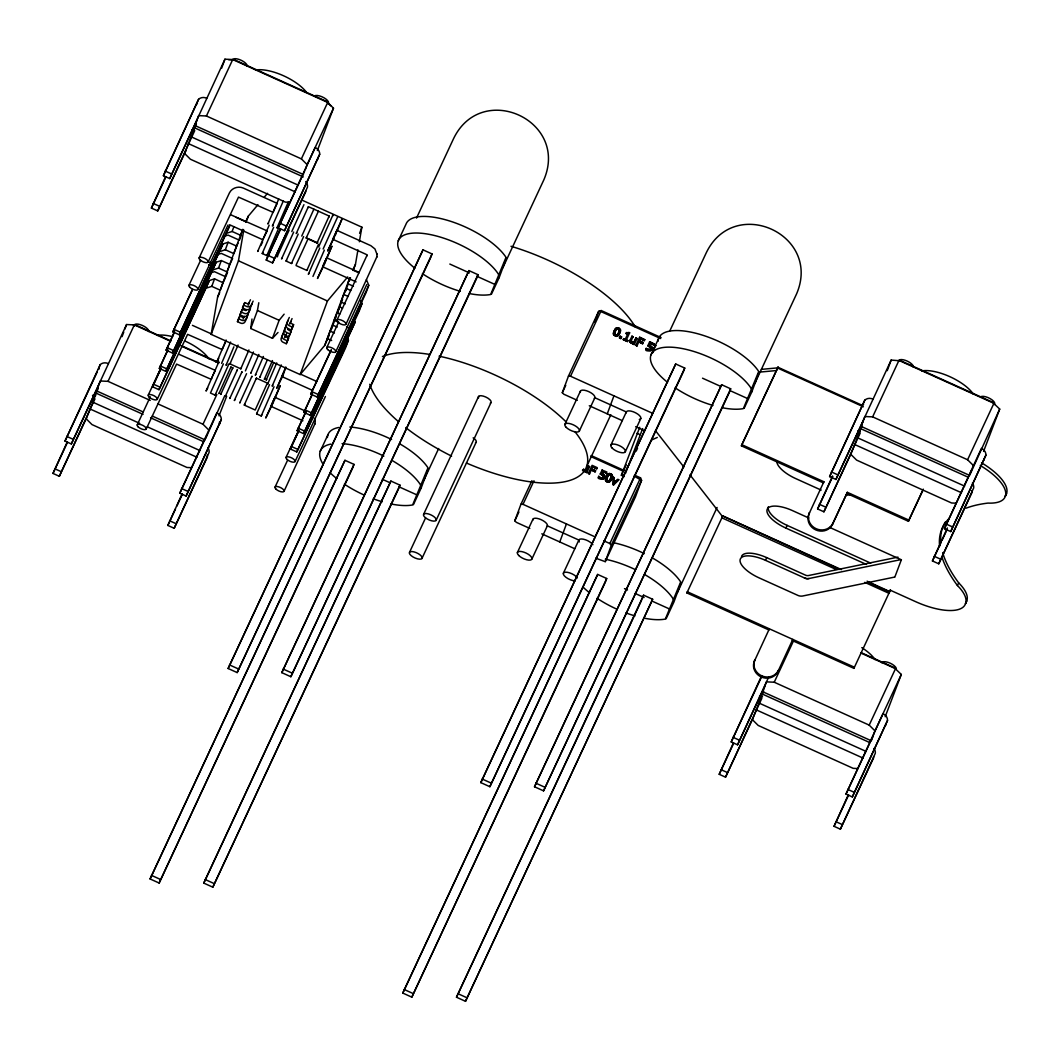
<?xml version="1.0" encoding="UTF-8"?>
<svg xmlns="http://www.w3.org/2000/svg" width="1060" height="1060" viewBox="0 0 1060 1060"><rect width="100%" height="100%" fill="white"/><g stroke="black" fill="none" stroke-linecap="round" stroke-linejoin="round"><path stroke-width="1.5" d="M284.067 491.257L315.058 423.496M315.098 421.337L314.409 418.302M345.984 324.267L376.989 256.507M377.016 254.347L374.962 248.968L370.881 245.695L336.908 230.351L332.853 239.321L366.283 254.427L367.144 255.698L367.158 254.97L336.934 320.186M315.058 424L315.098 420.886M376.976 257.01L377.016 253.897M618.947 479.849L613.687 484.857L612.72 484.42L613.13 477.225L614.297 477.755L613.872 483.294C613.753 480.312 620.895 479.438 617.755 479.517M619.292 330.68C619.994 327.209 615.277 328.507 615.383 331.303M611.209 476.576L610.865 474.748M614.707 333.092L615.025 334.973L617.185 334.801M606.611 479.001L606.943 480.882L609.089 480.697M278.011 332.456L272.46 338.312L250.756 328.507L251.988 319.034M583.49 469.739L583.649 468.931M631.137 340.83L631.508 342.155L633.88 342.393L635.947 337.968L636.967 338.644L635.947 337.968M603.339 476.669L603.418 475.821M603.458 476.139L603.193 477.066M650.84 348.568C650.76 345.375 644.944 343.996 650.893 348.223M613.409 333.45L613.872 331.581M620.392 331.369L620.55 329.686M605.512 478.378L605.353 480.061M612.296 477.265L612.468 475.582M652.827 351.257L653.013 350.277M329.143 335.357L324.691 345.454L300.165 374.577L211.165 334.377L217.605 297.091L242.621 229.636M211.165 334.377L238.46 260.786L243.773 229.98M358.956 272.844L353.272 270.273L355.431 264.457L357.949 249.869M359.353 241.76L361.871 227.171L301.53 199.916M250.756 328.507L257.434 310.5L258.799 302.736M629.773 341.28L630.17 340.022M629.945 340.591L629.878 342.168M619.133 331.263L619.385 329.541M611.037 477.172L611.289 475.436M614.866 332.522L614.601 334.258M606.545 479.173L608.069 475.662M613.528 332.654L614.283 330.587M620.126 332.257L620.458 331.184M605.445 478.55L605.777 477.477M612.031 478.166L612.362 477.093M652.947 350.449L653.278 349.376M778.013 367.158L741.841 444.683L823.885 481.743L823.461 482.909L741.404 445.849L778.027 367.158M366.8 284.464L335.795 351.721M230.841 214.822L267.067 230.868L266.736 231.782M273.162 212.371L273.851 210.609M230.855 367.74L231.08 366.707L218.916 393.618L219.526 392.809M232.657 368.549L232.882 367.515L220.732 394.426L221.328 393.631M237.188 370.602L237.413 369.569L225.25 396.48L225.859 395.671M241.402 367.979L240.805 368.787L248.928 349.946M241.706 372.643L242.024 371.662L229.768 398.52L230.378 397.712M251.657 377.135L251.975 376.154L239.719 403.012L240.328 402.204M308.142 207.694L308.473 206.713L329.17 216.054L328.945 217.088M244.25 405.052L256.401 378.142L267.358 383.097L255.195 410.008L244.343 405.106L244.847 404.257M292.07 262.668L291.46 263.476L303.624 236.565M256.175 379.175L256.401 378.142M307.44 269.611L306.844 270.419L318.49 244.37M332.827 215.829L333.092 214.584L318.623 246.953M302.908 420.754L270.936 406.311L274.99 397.341L304.472 410.657M356.107 281.88L322.677 266.776L326.732 257.805L359.154 272.447M326.758 257.832L322.717 266.802M336.947 230.378L335.795 233.187M604.359 477.596L604.677 476.748A2.345 2.16 20.3 0 0 604.65 475.622A2.637 2.425 20.3 0 0 603.736 474.324L601.868 473.409M651.86 349.495L652.178 348.647A2.345 2.16 20.3 0 0 652.152 347.521A2.637 2.425 20.3 0 0 651.237 346.223M86.443 418.143L59.334 476.284L53 473.423L67.177 442.073M98.447 385.787L71.338 443.941L65.005 441.079L100.21 364.627A7.142 6.585 20.3 0 1 108.332 363.62M185.99 150.493L157.728 210.927L151.394 208.078L165.572 176.715M196.842 120.429L169.732 178.583L163.399 175.721L198.604 99.269A7.142 6.585 20.3 0 1 206.727 98.275M100.21 364.627L98.474 369.317A7.142 6.585 20.3 0 1 99.004 368.867M163.399 175.721L198.604 99.269M59.334 476.284L94.976 398.891M71.338 443.941L126.564 324.546L134.342 324.903L170.527 341.24M157.728 210.927L194.722 130.618A7.34 6.771 20.3 0 0 191.688 129.969M169.732 178.583L224.958 59.188L232.736 59.545L327.699 102.436L333.489 108.199L317.377 150.48M97.997 388.755L86.218 418.819L91.995 424.583L186.957 467.473L191.635 467.685M143.299 411.995L96.566 390.888L100.236 380.99L108.027 381.348L150.228 400.415M196.391 123.397L184.612 153.461L190.389 159.225L285.352 202.115L290.029 202.327M303.491 174.555L194.96 125.544L198.631 115.633L206.422 115.991L301.385 158.881L307.161 164.644L305.293 169.693M122.072 336.643L123.755 332.111M124.881 329.077L126.564 324.546M221.593 68.264L224.958 59.188M206.594 288.042L211.761 286.359L220.294 290.215L223.077 282.728L214.544 278.873L209.376 280.555L158.974 389.683L152.534 386.767L161.054 367.966M213.378 269.743L218.545 268.061L227.078 271.916L229.861 264.417L221.328 260.561L216.16 262.257L165.757 371.371L159.318 368.469L167.838 349.667M220.162 251.445L225.329 249.762L233.876 253.618L236.645 246.119L228.112 242.263L222.944 243.959L172.541 353.073L166.102 350.171L174.622 331.369M179.326 334.774L229.728 225.648L179.326 334.774L172.886 331.873L192.416 289.459M158.974 389.683L209.376 280.555M165.757 371.371L216.16 262.257M172.541 353.073L222.944 243.959M202.593 289.128L203.507 286.664M211.761 286.359L214.544 278.873M218.545 268.061L221.328 260.561M225.329 249.762L228.112 242.263M226.946 233.147L232.113 231.464L233.783 226.959M242.873 229.318L240.66 235.32L232.113 231.464M227.555 272.181L225.833 276.819L214.478 271.678L211.523 272.645M241.123 235.585L239.401 240.209L228.046 235.081L223.62 236.526M246.728 220.453L248.345 216.094L257.938 204.699M246.98 317.682L245.138 321.617A3.471 3.206 20.3 0 1 240.62 323.101L237.453 321.67L239.679 316.291L243.535 317.43M250.133 309.52L247.682 314.78A3.471 3.206 20.3 0 1 243.151 316.251L239.997 314.82L242.223 309.454L246.066 310.58M252.055 303.981L250.213 307.93A3.471 3.206 20.3 0 1 245.695 309.401L242.528 307.97L244.754 302.603L248.358 304.021L250.452 299.794M239.679 316.291L237.453 321.67M242.223 309.454L239.997 314.82M244.754 302.603L242.528 307.97M207.27 454.978A7.34 6.771 20.3 0 1 207.336 457.165L174.171 528.291L167.838 525.429L182.081 493.907M179.789 493.192L216.797 412.883A7.142 6.585 20.3 0 1 221.328 419.601L186.123 496.053L179.789 493.192L206.899 435.05M305.784 191.078A7.34 6.771 20.3 0 1 305.731 191.807L272.552 262.933L266.232 260.071L280.476 228.562M278.184 227.834L315.178 147.525A7.142 6.585 20.3 0 1 319.709 154.243L284.517 230.696L278.184 227.834L304.604 171.177M205.547 438.694L224.707 395.844M174.171 528.291L209.072 452.488A7.34 6.771 20.3 0 0 207.8 447.558M186.123 496.053L221.328 419.601M272.552 262.933L307.466 187.13A7.34 6.771 20.3 0 0 305.717 181.605M284.517 230.696L319.709 154.243M226.681 396.255L218.996 415.838M272.46 338.312L279.138 320.305L284.12 314.171M283.152 334.019L281.311 337.954A3.471 3.206 20.3 0 0 283.126 342.287L286.293 343.718L288.519 338.352L285.14 336.219M285.697 327.169L283.855 331.118A3.471 3.206 20.3 0 0 285.67 335.45L288.837 336.881L291.063 331.502L287.671 329.382M288.227 320.332L286.399 324.267A3.471 3.206 20.3 0 0 288.201 328.6L291.368 330.031L293.594 324.665L290.148 322.849L292.056 318.583M288.519 338.352L286.293 343.718M291.063 331.502L288.837 336.881M293.594 324.665L291.368 330.031M300.165 374.577L327.447 300.987L347.707 276.925M359.592 233.306L361.871 227.171M324.691 345.454L349.707 277.998M337.173 327.103L332.919 325.181L330.163 331.091L327.381 338.577L331.647 340.512M342.539 308.155L339.703 306.87L334.165 320.279L338.445 322.2M350.754 290.493L346.488 288.572L343.731 294.481L340.949 301.981L345.229 303.902M349.959 277.68L347.746 283.683L353.43 286.253M331.25 329.673L336.351 315.906M337.477 312.872L342.566 299.159M345.375 291.566L348.21 283.947M349.35 280.86L350.502 277.773L349.124 280.728M347.229 337.385L348.422 340.22L345.639 347.707L296.8 451.931L290.36 449.016L298.88 430.214M303.597 433.633L355.206 321.909L303.597 433.633L297.144 430.718L305.677 411.916M360.811 300.788L361.99 303.61L359.208 311.11L310.381 415.321L303.942 412.419L312.462 393.618M366.416 279.654L368.774 285.312L365.992 292.812L317.165 397.023L310.726 394.121L330.945 350.237M296.8 451.931L348.422 340.22M310.381 415.321L361.99 303.61M317.165 397.023L368.774 285.312M333.648 369.688L334.562 367.224M150.083 878.952L344.964 460.305L354 464.386L352.675 467.99L159.132 883.033L150.083 878.952L344.964 460.305M228.125 668.502L422.993 249.842L432.043 253.936L430.704 257.54L237.162 672.583L228.125 668.502L422.993 249.842M159.132 883.033L354 464.386M237.162 672.583L432.043 253.936M203.772 883.099L390.901 481.054L399.951 485.135L398.613 488.74L212.821 887.18L203.772 883.099L390.901 481.054M281.814 672.649L468.944 270.591L477.981 274.686L476.656 278.29L290.851 676.731L281.814 672.649L468.944 270.591M212.821 887.18L399.951 485.135M290.851 676.731L477.981 274.686M390.968 503.95A56.591 21.836 25 0 0 412.632 504.944L427.988 467.818A56.591 21.836 25 0 0 400.229 444.113M469.01 293.488A56.591 21.836 25 0 0 490.661 294.494L506.017 257.355A56.591 21.836 25 0 0 451.573 221.606A56.591 21.836 25 0 0 406.007 224.177L398.268 240.779M413.413 504.653L421.151 488.05L428.359 468.626M491.442 294.203L499.18 277.601L506.388 258.176M529.814 528.437L516.339 522.341L514.802 520.804L520.95 504.242L531.921 480.697M577.316 400.322L563.841 394.24L562.303 392.703L568.452 376.141L598.635 311.388L601.219 310.54L661.096 337.584M594.726 321.935L598.635 311.388L600.715 311.481L660.592 338.524M619.451 337.901L620.829 338.524L619.451 337.901L620.219 336.206L621.531 337.014L620.219 336.206M623.24 339.611L627.427 341.505L623.24 339.611L623.678 338.63L625.175 339.505L623.678 338.63M626.076 333.516L627.639 334.218L626.076 333.516L626.486 332.615L628.381 332.787M626.486 332.615L629.6 332.893L628.765 332.31M626.288 340.008L627.812 340.697L626.288 340.008L629.667 332.721M631.959 336.166L632.979 336.841L631.959 336.166L630.104 340.194M559.76 541.952L566.438 523.945M585.61 472.177L586.763 472.482L582.457 470.097M607.261 413.85L613.939 395.844M637.033 338.458L634.198 344.566L633.111 344.076L633.482 343.241L630.143 342.367M585.995 471.342L584.139 471.647M583.768 470.057L586.379 470.494L584.007 470.256M633.111 344.076L633.482 343.241M631.468 340.035L631.203 342.128L633.88 342.393M588.446 466.069L589.466 466.744L588.446 466.069L586.312 470.68M634.198 344.566L633.178 343.891M588.353 473.409L589.506 473.926L588.353 473.409L592.103 465.34L597.257 467.672L596.753 468.785L592.818 466.798L596.753 468.785M635.854 345.308L637.007 345.825L635.854 345.308L639.604 337.239L644.679 339.743L639.604 337.239M595.111 471.859L591.334 469.951L595.111 471.859L595.614 470.746L591.771 469.024L595.614 470.746M642.612 343.758L638.835 341.85L642.612 343.758L643.115 342.645L639.273 340.909L643.115 342.645M644.255 340.671L640.319 338.683L644.255 340.671L644.745 339.558M402.787 993.074L597.668 574.427L606.704 578.508L605.366 582.112L411.837 997.155L402.787 993.074L597.668 574.427M480.816 782.624L675.697 363.977L684.747 368.058L683.408 371.662L489.866 786.706L480.816 782.624L675.697 363.977M604.12 477.954C601.802 481.478 592.938 475.741 602.782 478.988M651.237 350.29C647.514 352.331 641.538 348.7 650.787 350.635M602.226 477.967L600.689 478.073L598.728 476.391M650.297 349.469C641.3 346.805 649.064 352.251 650.76 348.78M603.233 475.715L600.265 473.952L603.352 476.006M602.093 470.07L606.89 472.018L606.386 473.118L602.849 471.316L606.386 473.118M654.312 344.089L649.661 341.784L654.312 344.089L653.887 345.017L650.35 343.215L653.887 345.017M650.098 345.798L649.369 345.308L651.171 346.408A2.637 2.425 20.3 0 1 652.085 347.707A2.345 2.16 20.3 0 1 652.112 348.819M411.837 997.155L606.704 578.508M489.866 786.706L684.747 368.058M613.13 477.225L614.297 477.755M612.72 484.42L613.687 484.857M613.872 483.294L617.821 479.345M624.287 476.602L621.359 475.291L639.723 427.299M625.4 473.608L642.665 428.598M595.68 558.183L605.247 561.654L611.395 545.078L641.578 480.339L640.545 477.861L634.556 475.158M456.476 997.221L643.606 595.177L652.655 599.258L465.512 1001.316L456.476 997.221L641.578 600.278M534.505 786.772L721.648 384.727L730.685 388.808L729.346 392.412L543.555 790.853L534.505 786.772L721.648 384.727M465.512 1001.316L652.655 599.258M543.555 790.853L730.685 388.808M642.267 598.781L643.606 595.177M643.672 618.073A56.591 21.836 25 0 0 665.322 619.08L680.679 581.94A56.591 21.836 25 0 0 652.933 558.236M721.701 407.61A56.591 21.836 25 0 0 743.365 408.617L758.721 371.49A56.591 21.836 25 0 0 700.899 334.655A56.591 21.836 25 0 0 658.154 341.188M681.05 582.748L673.855 602.186L666.104 618.788M744.146 408.325L751.885 391.723L759.092 372.298M754.508 660.91L769.361 628.805L768.924 629.971L686.88 592.924L687.304 591.758L854.333 667.191L853.909 668.356L792.363 640.558L792.801 639.392L777.947 671.497A12.866 11.859 20.3 0 1 761.212 676.956A12.866 11.859 20.3 0 1 754.508 660.91L754.932 659.744A12.866 11.859 20.3 0 0 761.637 675.79A12.866 11.859 20.3 0 0 778.371 670.331L777.947 671.497M741.404 445.849L741.841 444.683M836.154 569.445L721.794 517.797L722.642 515.862L841.481 569.631M846.9 493.496L832.471 524.422A12.866 11.859 20.3 0 1 815.736 529.894A12.866 11.859 20.3 0 1 809.032 513.835L809.469 512.669A12.866 11.859 20.3 0 0 816.173 528.728A12.866 11.859 20.3 0 0 832.908 523.256L847.324 492.33L908.87 520.115L908.433 521.295L846.9 493.496L847.324 492.33M752.653 719.011L725.543 777.165L719.21 774.303L733.387 742.954M764.658 686.668L737.548 744.809L731.215 741.96L761.53 675.975M851.047 453.667L823.925 511.808L817.604 508.946L832.471 476.112M863.052 421.31L835.929 479.464L829.609 476.602L864.801 400.15A7.142 6.585 20.3 0 1 872.937 399.143M829.609 476.602L864.801 400.15M725.543 777.165L761.862 698.301M823.925 511.808L860.256 432.957M737.548 744.809L768.526 677.406M835.929 479.464L891.155 360.069L901.04 360.864L992.412 402.137L999.699 409.08L983.587 451.361M763.65 691.133L752.428 719.687L758.205 725.451L853.167 768.341L857.845 768.566M862.032 425.775L850.809 454.329L856.599 460.106L951.562 502.983L956.239 503.208M887.233 370.656L891.155 360.069M832.471 524.422L832.908 523.256M829.702 527.416L901.358 559.786L894.759 577.276A1.987 1.842 20.3 0 0 893.871 577.236L802.499 596.038A7.831 7.221 20.3 0 1 798.233 595.548L759 577.832A24.128 9.315 25 0 1 740.264 559.163A24.128 9.315 25 0 1 765.492 560.329L805.322 578.323A4.611 4.253 20.3 0 0 808.329 578.667L809.085 578.508M873.586 756.588A7.34 6.771 20.3 0 1 873.546 758.046L840.368 829.172L834.048 826.31L848.292 794.788M845.999 794.072L882.993 713.764A7.142 6.585 20.3 0 1 887.525 720.482L852.333 796.935L845.999 794.072L873.109 735.918M971.874 490.502A7.34 6.771 20.3 0 1 971.927 492.688L938.762 563.814L932.429 560.952L947.375 527.946M944.394 528.715L981.388 448.406A7.142 6.585 20.3 0 1 985.919 455.124L950.714 531.577L944.394 528.715L971.503 470.574M874.977 730.883L871.307 740.781L762.776 691.769L766.446 681.858L774.237 682.229L869.2 725.12L874.977 730.883L901.305 674.438L894.017 667.495L861.064 652.602M970.152 474.217L999.699 409.08M840.368 829.172L875.282 753.355A7.34 6.771 20.3 0 0 874.01 748.439M852.333 796.935L887.525 720.482M938.762 563.814L973.663 487.998A7.34 6.771 20.3 0 0 972.404 483.082M950.714 531.577L985.919 455.124M901.305 674.438L885.193 716.719M864.748 582.351L888.823 593.229L890.453 589.864M263.331 238.898L262.986 239.825L229.623 224.76M222.375 349.296L222.971 347.839M211.589 378.433L211.457 379.083M722.602 515.942L839.798 569.458M889.592 591.493L867.067 581.185M618.536 332.707L619.199 331.091M610.454 478.617L611.103 476.987M620.193 332.072L619.212 334.218M653.212 349.561L653.689 348.382M605.71 477.662L606.188 476.483M611.633 479.147L612.097 477.981M614.8 332.707L615.449 331.118M654.206 350.502L654.802 349.098M606.704 478.603L608.427 475.145M263.675 238.049L267.067 230.868M211.934 377.599L212.384 376.565M274.302 209.575L274.805 208.436M223.422 346.805L223.925 345.666M336.908 231.623L342.142 218.665L327.659 251.035L334.377 237.241M274.381 399.978L280.224 385.654L265.742 418.024L271.837 405.596M212.888 375.412L213.418 374.233M233.876 346.832L226.005 365.342L226.734 364.375M334.761 235.519L335.291 234.34M335.026 235.823L336.298 233.001M324.201 264.695L331.952 246.119L317.483 278.488L323.578 266.06M284.385 371.609L282 376.605L312.475 390.371M272.46 404.231L273.745 401.395M889.817 591.334L853.909 668.356M275.335 207.243L277.216 203.401L243.31 188.084C238.328 185.831 231.848 187.911 229.424 192.907L199.108 257.924M226.098 340.022L217.075 361.327L218.744 358.227M224.455 344.474L225.462 342.327M230.616 342.062L221.606 363.368M238.076 345.057L229.94 363.885L240.898 368.84M253.446 352L245.416 370.881M258.878 354.451L250.743 373.279L251.352 372.471M263.397 356.491L255.274 375.319L255.871 374.511M267.398 359.671L259.793 377.36L260.402 376.565M272.447 360.572L264.311 379.4L264.921 378.606M273.732 362.52L266.126 380.222L266.723 379.414M276.74 362.891L267.61 384.131L268.339 383.163M281.258 364.945L272.128 386.171L272.857 385.217M285.789 366.985L276.766 388.291L283.484 374.498M151.394 208.078L165.903 176.954M194.96 125.544L196.193 122.88M206.422 115.991L232.736 59.545M65.005 441.079L97.07 372.298M53 473.423L67.509 442.311M96.566 390.888L97.811 388.238M108.027 381.348L134.342 324.903M188.919 285.365L200.645 260.256M172.886 331.873L192.151 290.546M166.102 350.171L174.357 332.456M208.144 262.019L238.5 197.107L273.202 212.384M159.318 368.469L167.573 350.754M148.201 395.181L160.617 368.589M152.534 386.767L160.789 369.066M197.955 289.473L228.032 224.998M137.191 424.914L150.281 396.837M157.251 399.262L187.607 334.351L222.308 349.641M146.227 429.008L176.583 364.097L211.285 379.374M245.589 222.017L248.345 216.094M236.645 246.119L238.023 243.164M229.861 264.417L232.617 258.507L221.262 253.38L218.307 254.347M223.077 282.728L225.144 278.29M217.605 297.091L219.672 292.653M301.385 158.881L327.699 102.436M307.161 164.644L333.489 108.199M266.232 260.071L280.131 230.258M248.159 305.306L249.378 302.683M243.071 318.994L244.303 316.37M253.128 301.106L251.286 305.041A3.471 3.206 20.3 0 1 246.768 306.526L243.601 305.094M250.584 307.943L248.742 311.892A3.471 3.206 20.3 0 1 244.224 313.363L241.057 311.945M248.053 314.793L246.211 318.742A3.471 3.206 20.3 0 1 241.693 320.213L238.526 318.782M208.767 430.002L202.99 424.238L216.849 394.532M167.838 525.429L175.483 509.038M176.874 506.057L182.439 494.119M289.3 317.444L287.459 321.392A3.471 3.206 20.3 0 0 289.274 325.725L292.441 327.156M286.756 324.294L284.928 328.229A3.471 3.206 20.3 0 0 286.73 332.562L289.897 333.993M284.226 331.131L282.384 335.079A3.471 3.206 20.3 0 0 284.199 339.412L287.366 340.843M289.751 324.095L290.983 321.471M284.676 337.782L286.518 333.847M352.675 270.38L355.431 264.457M326.758 347.627L338.644 322.147M310.726 394.121L331.369 349.84M303.942 412.419L312.197 394.704M297.144 430.718L306.101 411.532M286.041 457.43L298.628 430.44M290.36 449.016L298.628 431.314M275.017 487.163L287.604 460.173M295.077 461.524L325.407 396.506M416.514 218.095L453.375 139.046C481.174 80.268 569.564 120.191 543.82 179.895L502.784 267.889M320.239 451.242L327.977 434.64M424.755 478.338L438.668 448.512M423.682 514.179L478.617 396.387M409.571 552.22L425.55 517.956M436.044 520.447A6.956 2.676 25 0 0 428.214 513.875A6.956 2.676 25 0 0 425.325 517.638A6.956 2.676 25 0 0 436.044 520.447L490.966 402.654M421.933 558.501A6.956 2.676 25 0 0 414.115 551.915A6.956 2.676 25 0 0 411.214 555.678A6.956 2.676 25 0 0 421.933 558.501L476.125 442.285M562.303 392.703L565.735 385.35M568.452 376.141L570.518 376.234L601.219 310.54M514.802 520.804L518.923 511.98M520.95 504.242L523.017 504.335L534.001 480.789M564.9 424.411L580.39 391.206M517.399 552.512L532.889 519.307M620.829 338.524L621.597 336.828M579.37 430.943L594.859 397.738L626.327 411.956L610.851 445.16M625.175 339.505L627.706 334.046M627.427 341.505L627.878 340.525M631.402 340.22L633.045 336.656M531.881 559.044L547.357 525.84L578.84 540.057L563.35 573.261M633.814 342.579L635.881 338.153M637.007 345.825L638.835 341.85M639.207 341.095L640.319 338.683M586.538 466.837L610.838 414.738M586.697 472.667L589.532 466.559M645.699 349.416L646.282 348.117M647.7 346.024L649.661 341.784M589.506 473.926L591.334 469.951M591.705 469.196L592.818 466.798M649.303 345.494L650.35 343.215M653.954 344.844L654.391 343.917M650.972 354.915L658.71 338.312M598.198 477.517L598.794 476.218M600.198 474.125L602.173 469.885M601.802 473.595L602.849 471.316M669.907 330.733L706.079 253.181C733.865 194.391 822.269 234.313 796.524 294.017L755.488 382.011M625.32 451.692L640.81 418.488M621.359 475.291L626.221 464.85M636.172 451.136L637.563 448.142M611.395 545.078L609.844 543.542L640.545 477.861M605.247 561.654L635.443 496.915L641.578 480.339L634.052 476.099M677.446 592.474L717.09 507.462M686.88 592.924L722.615 516.273M765.492 560.329L766.738 557.639L805.573 575.183A4.611 4.253 20.3 0 0 808.581 575.527L897.992 557.123M866.497 564.476L785.884 528.079L787.143 525.389A24.128 9.315 25 0 1 768.407 506.707M809.032 513.835L823.885 481.743M817.604 508.946L832.802 476.351M969.701 475.436L861.171 426.411L864.841 416.514L872.632 416.871L898.946 360.426L993.909 403.317L967.594 459.762L973.371 465.525M731.215 741.96L761.888 676.174M719.21 774.303L733.719 743.192M774.237 682.229L793.622 640.637M908.87 520.115L923.3 489.163M908.433 521.295L922.915 490.224M932.429 560.952L940.776 543.064M942.168 540.083L947.03 529.642M869.2 725.12L895.514 668.674L860.853 653.013M834.048 826.31L848.636 795M868.392 582.364L889.459 591.877L890.108 590.129L915.005 601.378A47.448 18.311 25 0 0 965.461 603.723A47.448 18.311 25 0 0 957.432 585.544L958.677 582.854A204.991 79.103 25 0 1 942.671 552.631M966.071 508.177A204.991 79.103 25 0 1 987.999 503.089A47.448 18.311 25 0 0 1005.278 496.345L1006.523 493.655A48.257 18.616 25 0 0 981.547 462.809M965.461 603.723L966.707 601.033A47.448 18.311 25 0 0 958.677 582.854M278.753 198.975L267.862 224.005L268.577 223.037M269.16 225.21L257.673 251.458L258.401 250.491M260.906 245.469L262.628 241.826M283.285 201.016L272.38 226.045L273.109 225.078M273.679 227.251L262.204 253.499L266.842 255.606L267.451 254.572M288.373 201.851L276.898 228.085L277.627 227.131M278.197 229.291L266.842 255.606M213.948 373.093L215.339 370.404L179.114 354.358M319.802 248.08L308.327 274.328L309.056 273.361M324.32 250.133L312.965 276.435M334.231 236.645L332.893 239.348M218.85 361.791L206.051 391.06L207.72 387.96M223.382 363.832L210.463 393.035L215.101 395.142L215.71 394.108M269.505 384.661L256.586 413.864L261.224 415.984L261.833 414.95M274.023 386.714L261.224 415.984M225.859 341.505L226.323 340.644M228.96 363.818L215.101 395.142M614.217 330.773L614.787 329.607M619.782 333.065L618.682 335.013M653.622 348.568L655.822 345.56M606.121 476.669L606.691 475.516M611.7 478.961L610.6 480.909M617.808 334.099L618.603 332.535M609.725 479.994L610.52 478.431M651.555 350.025L651.926 349.323M604.425 477.424L603.219 478.921M262.31 253.565L262.92 252.532M289.155 230.02L276.991 256.931L277.601 256.136M308.367 206.66L296.217 233.571L296.813 232.776M293.673 232.074L281.51 258.985L282.119 258.176M298.191 234.114L286.041 261.025L291.553 263.529M313.892 209.165L301.742 236.075M286.134 261.078L286.637 260.217M230.047 363.938L230.55 363.076M318.411 211.218L306.168 238.063L306.764 237.268M329.17 216.054L317.019 242.965L317.616 242.17M234.896 399.752L234.3 400.561L246.556 373.703M256.706 413.93L257.315 412.91M270.976 406.338L274.99 397.341M286.014 367.608L282 376.605M232.551 59.916L232.988 59.241A7.937 3.061 25 0 1 240.554 60.009L242.422 60.923A7.937 3.061 25 0 1 247.112 66.17L247.112 66.17M898.761 360.798L899.198 360.122A7.937 3.061 25 0 1 906.764 360.89L908.619 361.805A7.937 3.061 25 0 1 913.322 367.051L913.243 367.171M614.721 329.793L615.303 328.812M654.126 347.587L655.756 345.745M606.625 475.688L607.221 474.721M611.183 479.942L610.057 481.518M602.729 477.755L603.259 476.881M616.099 329.938L617.582 328.627L619.159 329.342M617.463 334.602L617.874 333.913M609.381 480.498L609.792 479.822M264.337 197.107L267.544 193.304M615.237 328.998L616.403 327.765M618.152 335.623L618.749 334.827M607.155 474.893L607.764 474.098M608.361 475.317L609.169 474.483M615.78 328.375L618.947 327.712L620.511 330.574M618.218 335.437L616.39 336.418M607.698 474.284L609.526 473.317M610.123 481.346L608.294 482.313L606.386 481.465M608.718 474.933L609.566 474.35M602.795 477.57L601.417 478.259M617.649 335.874L615.727 336.351L613.674 334.589M609.566 481.783L607.022 481.836M608.255 473.846L611.487 473.979L612.415 476.47M651.94 439.82L657.279 437.462M498.399 277.892L499.18 277.601M420.369 488.355L421.151 488.05M751.103 392.014L751.885 391.723M616.801 335.066L614.813 334.47M608.718 480.975L607.009 480.697L606.545 479.531M846.012 495.431L850.796 494.437M633.416 343.413L631.084 343.347L629.852 341.572M616.92 327.686L620.312 329.236M761.371 369.37L777.775 367.86M760.113 372.06L776.516 370.55M609.5 474.522L611.077 475.238M228.615 59.705L234.83 59.996L326.202 101.257L330.799 105.854M133.335 325.208L136.435 325.354L170.885 340.909M901.252 559.76L901.397 559.799A1.987 1.842 20.3 0 0 900.364 559.733L808.992 578.521A7.831 7.221 20.3 0 1 804.726 578.031L804.354 577.885M615.794 336.166L614.005 335.119M610.109 473.568L612.23 475.145M602.226 473.754L603.67 474.509A2.637 2.425 20.3 0 1 604.584 475.808M777.987 367.277L862.257 405.331M777.576 368.032L863.357 406.775M872.632 416.871L967.594 459.762M194.722 127.902L303.253 176.914M860.919 428.783L967.952 477.119M191.383 136.912L298.403 185.248M857.58 437.793L964.613 486.116M188.282 143.55L295.303 191.886M854.492 444.432L961.513 492.767M449.824 264.059L469.421 272.91M476.96 276.315L495.046 284.491M702.528 378.195L720.615 386.357M729.651 390.451L747.75 398.613M165.135 171.044L171.468 173.893M831.345 471.912L837.665 474.774M279.919 223.156L286.253 226.019M946.129 524.038L952.45 526.886M317.642 242.899L308.142 238.606L296.31 264.536L296.084 265.57L306.936 270.472M306.26 238.129L317.112 243.031M236.248 217.419L246.185 221.911M570.518 376.234L652.854 413.413M821.155 490.091L795.742 478.603A24.128 9.315 25 0 1 776.914 462.531M153.13 203.387L159.464 206.249M267.968 255.394L274.288 258.256M819.34 504.268L825.674 507.13M934.165 556.275L940.498 559.137M343.731 294.481L347.998 296.416M589.294 405.742L622.233 420.608M635.695 426.69L644.679 430.757M636.941 433.262L639.869 434.587M808.793 517.982L792.376 510.562A24.128 9.315 25 0 0 767.149 509.396A24.128 9.315 25 0 0 785.884 528.079M238.46 260.786L327.447 300.987M336.947 312.779L339.796 314.065M209.575 262.178L212.159 263.344M787.143 525.389L870.737 563.138M208.661 264.642L211.245 265.808M346.501 326.891L349.084 328.057M330.163 331.091L334.43 333.012M591.149 455.548L624.075 470.428M590.645 456.489L623.572 471.369M257.434 310.5L279.138 320.305M196.007 298.774L198.591 299.94M333.847 361.023L336.418 362.189M195.093 301.239L197.677 302.405M332.933 363.487L335.503 364.653M192.43 325.34L211.589 333.993M300.762 374.259L316.98 381.587M173.84 329.302L180.279 332.204M311.68 391.551L318.119 394.466M181.379 345.639L218.824 362.56M181.075 346.01L218.757 363.024M523.017 504.335L594.885 536.784M603.856 540.838L609.844 543.542M167.056 347.6L173.495 350.516M304.882 409.849L311.322 412.764M541.792 533.842L574.732 548.709M160.272 365.899L166.711 368.814M298.099 428.147L304.538 431.062M382.342 479.292L389.881 482.684M398.918 486.778L417.017 494.94M624.486 588.644L627.507 590.009M635.046 593.414L644.082 597.495M651.622 600.901L669.708 609.063M153.475 384.197L159.914 387.112M291.315 446.459L297.754 449.36M157.768 403.82L202.99 424.238M152.335 416.09L205.097 439.913M96.328 393.26L143.06 414.367M150.586 417.772L203.348 441.596M762.538 694.141L869.558 742.477M92.989 402.27L139.708 423.364M147.247 426.769L200.009 450.606M759.198 703.138L866.219 751.474M89.888 408.908L196.908 457.244M756.098 709.789L863.118 758.125M66.74 436.402L73.074 439.251M732.95 737.27L739.284 740.132M181.525 488.514L187.858 491.376M847.735 789.395L854.068 792.244M54.736 468.745L61.069 471.607M720.946 769.626L727.279 772.475M169.573 520.751L175.907 523.614M835.783 821.633L842.104 824.481M283.139 669.045L292.189 673.126M535.843 783.168L544.893 787.249M229.464 664.898L238.5 668.979M482.154 779.021L491.204 783.101M205.11 879.495L214.16 883.576M457.814 993.617L466.85 997.712M151.421 875.348L160.471 879.429M404.125 989.47L413.161 993.564M583.649 471.276L582.642 470.468M600.755 477.888L599.152 476.629M337.729 216.69L323.141 248.994M303.942 204.673L291.791 231.583M606.32 481.651L605.591 480.498M655.464 430.625L683.872 467.036M689.954 474.84L722.417 516.445M605.843 481.2L605.392 479.173M583.702 470.229L583.557 469.553M751.341 388.901L750.97 388.092A56.591 21.836 25 0 0 672.835 347.283A56.591 21.836 25 0 0 667.562 382.342M673.312 599.35L672.941 598.542A56.591 21.836 25 0 0 645.182 574.838M498.65 274.779L498.279 273.957A56.591 21.836 25 0 0 420.131 233.16A56.591 21.836 25 0 0 414.858 268.206M420.608 485.228L420.237 484.42A56.591 21.836 25 0 0 392.492 460.716M652.907 351.774L653.013 352.569M613.501 333.979L613.607 334.774M652.894 351.072L652.841 351.96M613.475 333.277L613.435 334.152M980.725 396.784A7.937 3.061 25 0 1 990.345 398.745A7.937 3.061 25 0 1 994.161 404.589M984.183 459.113A7.142 6.585 20.3 0 1 984.183 459.801M857.885 430.85A7.34 6.771 20.3 0 1 860.203 431.221M863.065 404.827A7.142 6.585 20.3 0 1 863.608 404.39M921.736 370.921A32.767 12.64 25 0 1 973.438 394.267M881.814 662.778A7.937 3.061 25 0 1 890.122 663.163A7.937 3.061 25 0 1 896.283 669.31M885.71 723.781A7.142 6.585 20.3 0 1 885.789 725.159M759.503 696.195A7.34 6.771 20.3 0 1 762.538 696.857M861.793 647.633A32.767 12.64 25 0 1 875.043 659.625M314.529 95.903A7.937 3.061 25 0 1 324.135 97.864A7.937 3.061 25 0 1 327.951 103.708M317.894 157.556A7.142 6.585 20.3 0 1 317.974 158.934M196.855 103.959A7.142 6.585 20.3 0 1 197.398 103.509M255.526 70.053A32.767 12.64 25 0 1 306.446 92.273M134.222 326.162A7.937 3.061 25 0 1 134.169 325.274L134.607 324.599A7.937 3.061 25 0 1 142.172 325.367L144.028 326.281A7.937 3.061 25 0 1 148.718 331.528M215.604 361.897A7.937 3.061 25 0 1 218.479 360.811M219.34 422.225A7.142 6.585 20.3 0 1 219.579 424.292M92.511 395.353A7.34 6.771 20.3 0 1 95.599 395.698M157.145 335.397A32.767 12.64 25 0 1 172.661 336.683M185.195 341.134A32.767 12.64 25 0 1 208.833 358.744M478.603 397.884A6.956 2.676 25 0 1 485.639 396.957A6.956 2.676 25 0 1 490.329 403.105M473.158 437.859A6.956 2.676 25 0 1 475.476 442.735M574.851 431.592A119.144 45.977 25 0 1 568.942 480.71A119.144 45.977 25 0 1 466.44 463.021M451.613 456.131A119.144 45.977 25 0 1 405.742 427.604M397.977 421.204A119.144 45.977 25 0 1 369.741 384.276M382.421 356.571A119.144 45.977 25 0 1 429.446 354.384M439.092 356.173A119.144 45.977 25 0 1 566.08 421.906M510.986 246.278A119.144 45.977 25 0 1 635.258 326.93M755.965 379.493A49.635 19.16 25 0 1 754.23 384.184M712.996 405.45A56.591 21.836 25 0 1 675.114 387.827M634.953 615.9A56.591 21.836 25 0 1 625.957 612.918M616.88 609.182A56.591 21.836 25 0 1 597.072 598.277M589.532 592.792A56.591 21.836 25 0 1 582.655 586.697M605.3 559.216A56.591 21.836 25 0 1 635.072 569.498M613.051 542.614A56.591 21.836 25 0 1 644.294 553.611M460.292 291.315A56.591 21.836 25 0 1 422.41 273.692M425.232 475.821A49.635 19.16 25 0 1 423.496 480.524M382.249 501.777A56.591 21.836 25 0 1 373.252 498.783M364.176 495.06A56.591 21.836 25 0 1 344.381 484.155M336.828 478.669A56.591 21.836 25 0 1 329.952 472.575M323.34 464.625A56.591 21.836 25 0 1 330.945 444.087M342.089 443.623A56.591 21.836 25 0 1 383.852 456.091M327.421 437.515A56.591 21.836 25 0 1 338.697 427.485M349.84 427.021A56.591 21.836 25 0 1 391.604 439.489M580.363 392.054A7.937 3.061 25 0 1 588.697 391.591A7.937 3.061 25 0 1 594.342 398.375M626.301 412.804A7.937 3.061 25 0 1 635.576 412.791A7.937 3.061 25 0 1 639.299 419.495M532.862 520.155A7.937 3.061 25 0 1 541.196 519.692A7.937 3.061 25 0 1 546.841 526.475M579.264 541.938A7.937 3.061 25 0 1 583.371 539.195A7.937 3.061 25 0 1 592.871 544.707M574.944 580.88A7.937 3.061 25 0 1 564.357 575.871A7.937 3.061 25 0 1 567.312 572.294A7.937 3.061 25 0 1 577.382 577.912M980.288 465.499A48.257 18.616 25 0 1 1005.278 496.345M957.432 585.544A204.991 79.103 25 0 1 941.823 556.672M939.611 546.271A204.991 79.103 25 0 1 949.137 518.446M1006.523 493.655A47.448 18.311 25 0 1 1005.383 495.815M940.737 542.124A204.991 79.103 25 0 1 945.401 521.931M966.707 601.033A47.448 18.311 25 0 1 965.567 603.206M741.51 556.474A24.128 9.315 25 0 1 766.738 557.639M199.942 259.793A4.969 1.921 25 0 0 207.813 262.416A4.969 1.921 25 0 0 203.123 257.712A4.969 1.921 25 0 0 199.942 259.793M337.782 322.055A4.969 1.921 25 0 0 345.653 324.665A4.969 1.921 25 0 0 340.936 319.961A4.969 1.921 25 0 0 337.782 322.055M189.753 287.233A4.969 1.921 25 0 0 197.624 289.87A4.969 1.921 25 0 0 192.946 285.166A4.969 1.921 25 0 0 189.753 287.233M327.606 349.508A4.969 1.921 25 0 0 335.477 352.119A4.969 1.921 25 0 0 330.76 347.402A4.969 1.921 25 0 0 327.606 349.508M286.876 459.298A4.969 1.921 25 0 0 294.746 461.921A4.969 1.921 25 0 0 290.069 457.218A4.969 1.921 25 0 0 286.876 459.298M149.062 397.05A4.969 1.921 25 0 0 156.92 399.66A4.969 1.921 25 0 0 152.203 394.956A4.969 1.921 25 0 0 149.062 397.05M138.025 426.769A4.969 1.921 25 0 0 145.896 429.406A4.969 1.921 25 0 0 141.205 424.702A4.969 1.921 25 0 0 138.025 426.769M275.865 489.044A4.969 1.921 25 0 0 283.735 491.654A4.969 1.921 25 0 0 279.019 486.938A4.969 1.921 25 0 0 275.865 489.044M566.265 427.405A7.937 3.061 25 0 0 578.853 431.579A7.937 3.061 25 0 0 571.3 424.04A7.937 3.061 25 0 0 566.265 427.405M612.216 448.155A7.937 3.061 25 0 0 624.804 452.328A7.937 3.061 25 0 0 617.251 444.789A7.937 3.061 25 0 0 612.216 448.155M518.764 555.506A7.937 3.061 25 0 0 531.351 559.68A7.937 3.061 25 0 0 523.799 552.141A7.937 3.061 25 0 0 518.764 555.506"/></g></svg>
